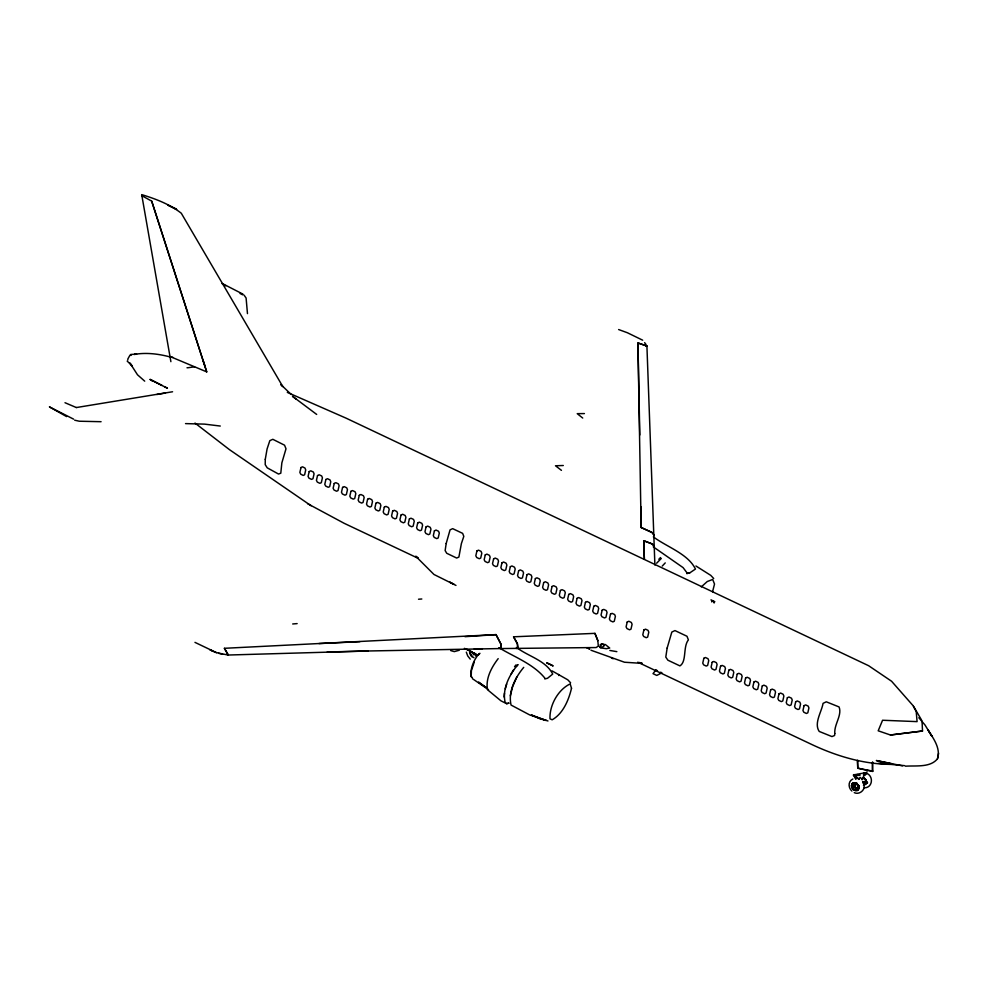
<?xml version="1.0" encoding="UTF-8"?>
<svg xmlns="http://www.w3.org/2000/svg" width="988" height="988" viewBox="0 0 988 988"><rect width="100%" height="100%" fill="white"/><g stroke="black" fill="none" stroke-linecap="round" stroke-linejoin="round"><path stroke-width="1.48" d="M858.288 786.794L856.732 784.003M858.819 786.411L858.819 785.621M858.819 788.486L857.325 784.089L854.472 782.743L852.064 783.694C849.989 786.905 853.755 791.598 857.349 790.486L858.374 789.708C860.474 786.51 856.621 781.99 853.101 783.027L852.051 783.805C850.051 786.967 853.718 791.474 857.226 790.486L858.819 788.486L857.3 788.152M469.72 650.721L469.695 652.784L471.955 656.785L470.498 654.933L469.695 650.598M857.683 760.291L857.769 768.281L857.312 760.562M872.688 762.081L872.528 771.43L857.769 768.281M872.355 762.353L872.528 771.43M498.187 658.625C491.579 667.295 485.429 678.435 487.492 689.698L500.928 700.813L506.622 703.678L508.82 703.16L506.622 703.678L505.177 702.419C501.978 689.044 509.388 674.792 517.836 664.726M523.726 667.369C515.267 677.447 507.931 691.649 511.068 705.062L529.654 714.904L547.97 720.981M504.09 697.022L504.46 693.156M170.887 361.67L141.704 194.624C155.511 198.835 169.899 204.269 181.286 213.235L282.815 386.604L280.95 384.628L291.238 394.508M834.798 733.602L834.588 735.492L831.958 736.579L819.225 731.441C813.717 723.352 821.596 711.953 823.066 703.357L826.289 701.813L839.059 706.939C842.344 715.238 833.995 724.365 834.811 733.454M858.609 786.942L859.276 787.337L857.955 788.955L855.707 788.795L858.609 786.942L856.892 783.052M863.87 782.138L866.908 782.323L864.982 783.126L863.043 781.557M510.327 695.787L512.611 686.722L516.786 677.052M918.828 717.745L925.052 725.069L931.894 736.282L928.127 730.12C933.376 738.431 940.909 748.336 937.476 758.784C930.326 767.787 915.864 765.465 905.527 766.182M937.476 758.784L938.6 753.264M300.945 467.596L302.513 466.805L304.983 468.065L305.724 469.905L304.613 474.796L303.18 475.426L300.723 474.154L299.858 472.4L301.007 467.509M292.695 623.971L297.141 623.601M863.166 778.013L863.858 774.666M475.574 656.007L475.833 654.995L473.771 653.019L472.857 653.439L472.227 651.685M505.3 688.821L506.708 684.079M712.558 591.775L714.522 584.044L712.681 579.462L707.272 581.524L701.295 586.884M474.191 662.269L471.4 670.642L471.202 676.842M855.941 783.793L854.916 784.534L855.225 786.139M862.376 779.026L863.426 778.26L865.439 779.693L865.451 781.94L863.944 781.829M855.238 787.535L856.349 788.325L854.422 786.646L854.101 784.781L855.052 783.558L856.794 783.719M862.4 778.124L862.055 779.791M855.707 788.795L853.323 785.695L853.768 783.509L854.595 782.891L855.052 783.558M859.523 778.186L858.955 779.409L860.573 777.42M510.895 674.409L513.612 669.753M855.769 779.174L853.57 774.938L859.819 774.765L859.931 775.457L853.57 775L856.053 778.766M853.867 774.864L861.684 773.382M655.859 669.975L653.019 673.655L656.761 675.434L661.886 672.828L660.626 672.186M544.734 678.917L547.5 678.299L552.712 674.075C545.907 660.379 527.975 656.316 516.403 647.375M689.612 572.991L686.759 573.497L689.612 572.991L695.453 569.063C688.105 553.762 666.406 546.809 653.352 536.855M474.907 654.266L475.438 653.611M514.538 666.702L516.057 664.875M479.168 653.55C473.907 659.7 470.35 667.95 470.93 676.138L472.4 677.719M474.672 654.18L474.018 654.92L472.857 653.439M478.698 654.698L479.946 653.315M516.316 666.455L517.848 664.739M656.625 563.222L661.305 558.442M662.256 566.062L665.233 562.901M658.823 559.282L660.515 557.541M600.012 644.979L602.211 643.756L604.335 644.831L603.792 646.275L601.877 647.325L600.074 647.412L599.42 646.411M227.66 655.044L368.116 650.981L500.286 648.56L501.237 647.659L500.941 644.102L496.025 634.617L224.4 648.301L228.339 655.106L216.434 652.636L194.969 642.373M500.286 648.56L501.262 647.646L500.941 644.102L496.025 634.642L464.99 636.68M464.385 648.35L471.375 651.648L465.966 648.844M863.364 774.641L867.131 771.863M852.854 779.001C847.963 781.162 848.112 787.819 851.891 791.018M853.385 775.222L854.052 774.58L858.943 779.063M853.62 775.37L857.893 774.592M861.869 778.519L862.512 778.05M862.141 778.766L863.228 777.976M855.25 783.867L854.385 785.719L855.966 787.745M865.982 781.557L864.179 782.447L862.709 781.73M864.549 775.568L866.735 773.579L864.586 773.048M459.235 650.265L454.295 651.611L450.75 650.598M853.755 786.954L854.422 786.646M882.778 763.601L879.913 763.131M858.263 785.102L859.264 786.139L858.609 786.028M645.769 346.319L646.918 346.035L654.896 565.062M862.993 773.258L864.154 772.974M890.237 764.354C862.598 764.095 835.354 755.758 810.456 743.865L637.754 662.182M172.567 391.767L76.348 407.55M856.707 787.979L857.436 787.844M156.87 394.496L165.428 393.002M858.621 788.449L857.337 787.918M922.039 720.919L922.508 731.009L890.447 734.998L878.196 730.811L882.568 720.252L917.086 721.623L916.209 711.484L912.9 705.469L891.584 681.251L868.625 665.714L346.245 418.233L287.31 392.384M922.508 731.009L890.447 734.998M867.415 782.669L864.735 782.484M864.302 787.807C872.7 787.979 873.972 775.988 866.402 773.184M855.583 783.175L856.435 783.064M878.295 763.267L904.625 765.651M194.562 366.783L188.634 367.66A53.982 39.248 57.3 0 1 187.004 367.783M130.675 354.457L136.591 354.186L134.319 354.408C146.397 352.308 158.759 353.902 170.504 357.051M318.976 643.559L359.916 641.669M513.562 636.803L517.403 643.707L517.786 647.461L516.971 648.511L517.786 647.461L517.354 643.707L513.562 636.803L594.937 633.357L597.839 640.644L598.308 646.09L596.135 647.548L501.805 648.548M327.25 651.994L368.116 651.006M474.265 648.894L482.416 648.708M563.296 465.509L555.491 465.768L561.443 470.35M584.414 413.577L577.239 413.663L582.722 418.048M853.323 785.695L854.101 785.707M101.085 421.703L79.275 421.221L74.693 420.196M185.534 423.605L204.553 424.124L220.275 426.038M421.814 598.987L418.529 599.222M609.855 650.462L616.858 651.648M862.03 769.059L872.898 771.134M902.476 765.861L876.344 760.525L891.744 763.761M218.632 653.303L222.559 654.254M864.772 782.607L867.563 782.817L864.71 782.694M854.262 792.648C858.844 795.056 865.142 790.486 864.092 785.374M863.327 777.939L864.216 778.198M710.94 599.901L714.843 601.741M590.985 650.228L624.49 662.232L642.274 663.393L639.36 662.479M858.14 768.022L860.672 768.8M172.999 357.446L170.183 356.557L206.727 371.883L151.683 201.12L141.605 195.575M618.636 329.547L627.392 332.746L642.682 340.193M853.311 784.497L854.101 784.781M611.486 658.082L613.178 658.737M212.963 651.253L216.434 652.636M210.024 649.931L212.309 650.857L210.568 650.141M64.998 402.721L76.323 407.538M656.118 670.086L657.489 670.704M498.841 647.646C514.328 657.032 533.668 664.06 545.092 678.423M417.875 558.171L344.12 523.282L307.577 503.645M222.337 283.544L242.937 294.128M471.153 651.858L477.933 655.106M240.059 293.498L242.739 294.844M152.646 381.245L150.151 379.441L162.069 385.481M164.724 386.814L167.367 388.161M150.151 379.441L167.38 388.185M455.974 585.415L433.979 574.485L415.713 556.219L417.998 557.763M453.776 584.229L449.775 582.179L453.85 584.291M66.591 416.59L49.4 406.871L73.618 419.147M552.07 670.889L567.779 679.818L570.619 682.807M222.263 283.84L225.77 285.865M311.134 505.757L229.5 449.676L194.994 423.074M553.033 665.961L551.341 664.949L552.786 665.813M695.923 565.988L710.755 575.362L713.707 578.499M475.932 654.55L474.166 652.846M653.253 546.833L683.091 567.618L687.129 573.015M472.388 678.645L488.48 689.686M473.968 657.736L472.178 656.501L470.053 652.747A5.52 4.273 53.6 0 1 470.053 650.771M863.376 777.667L865.772 779.94L866.402 782.953L865.821 784.2L863.426 785.188L865.772 784.151L866.328 781.471A4.508 3.483 53.6 0 0 863.413 777.618M862.685 782.039L863.771 782.805M646.918 346.035L637.939 342.947L639.792 435.004M478.698 682.251L486.096 687.537L478.686 682.263M646.905 346.047L637.939 342.947L641.138 527.469L652.068 532.507L653.933 534.903L652.068 532.507L641.126 527.506L640.928 506.77M316.679 414.429L292.485 396.287L296.153 399.14M853.768 783.509L854.447 784.027M144.705 381.158L137.493 374.773L129.934 363.053L131.997 365.733L127.18 361.102M863.277 772.752L864.105 773.493M854.818 775.802L857.67 778.581M244.073 295.128L246.098 298.043L247.469 313.616M858.263 787.695L858.819 788.325M865.056 778.779L865.71 779.594M131.108 355.396L129.996 355.137L127.909 358.866A3.1 1.124 -64.7 0 0 127.86 359.99M470.239 659.12L467.695 655.884L466.324 652.142M644.596 342.626L646.09 344.565M224.4 648.301L228.314 655.118M865.612 782.298L866.068 782.965M913.567 706.346L921.495 719.956M857.621 788.189L857.955 788.955M594.937 633.357L597.839 640.644M202.898 359.928L204.615 364.992M151.683 201.12L206.727 371.883M864.784 782.385L864.982 783.126M855.682 782.731L855.88 783.472M558.628 674.508L558.763 675.533M856.806 788.301L856.892 789.091M265.278 459.321L265.216 464.644L267.229 467.83L278.517 474.042L280.79 473.203L281.852 462.878L286.001 448.787L284.544 445.18L272.824 439.302L269.823 440.66L267.093 448.935L265.278 459.321M866.068 780.52L866.723 781.804L866.068 780.52M711.866 600.568L711.792 601.704L711.866 600.568M446.181 543.524L445.143 550.575L446.737 553.28L456.641 558.035L458.889 557.071L461.371 543.635L463.804 536.373L462.631 533.359L452.665 528.642L450.059 529.864L446.181 543.524M667.159 648.042L665.789 657.094L667.9 660.206L679.905 665.887C686.907 661.676 682.819 646.831 688.389 639.891L686.981 636.26L674.965 630.579L671.828 632.061L667.159 648.042M571.521 688.278C568.668 700.109 563.148 713.546 552.169 719.807L549.995 718.807C549.414 705.444 557.874 689.822 570.162 683.906L571.521 688.278M309.17 471.634L308.083 476.451L308.985 478.167L311.529 479.378L312.961 478.748L314.073 473.857L313.332 472.017L310.775 470.819L309.195 471.548M317.519 475.586L316.432 480.39L317.333 482.119L319.877 483.317L321.31 482.7L322.421 477.809L321.68 475.969L319.124 474.759L317.519 475.586M325.867 479.538L324.78 484.342L325.682 486.071L328.226 487.269L329.659 486.652L330.77 481.761L330.029 479.921L327.485 478.711L325.892 479.452M334.216 483.49L333.129 488.294L334.03 490.011L336.575 491.221L338.007 490.591L339.119 485.701L338.378 483.873L335.834 482.663L334.216 483.49M342.564 487.442L341.478 492.246L342.379 493.963L344.923 495.173L346.356 494.543L347.467 489.653L346.726 487.813L344.182 486.615L342.589 487.356M350.913 491.382L349.826 496.186L350.728 497.915L353.272 499.125L354.704 498.495L355.816 493.605L355.075 491.765L352.531 490.567L350.938 491.295M359.262 495.334L358.175 500.138L359.076 501.867L361.62 503.065L363.053 502.447L364.164 497.557L363.423 495.717L360.879 494.506L359.262 495.334M367.61 499.286L366.523 504.09L367.425 505.819L369.969 507.017L371.402 506.387L372.513 501.496L371.772 499.669L369.228 498.458L367.647 499.199M375.959 503.238L374.872 508.042L375.773 509.759L378.318 510.969L379.75 510.339L380.862 505.448L380.121 503.608L377.577 502.41L375.959 503.238M384.307 507.177L383.221 511.994L384.122 513.711L386.666 514.921L388.099 514.291L389.21 509.4L388.469 507.56L385.925 506.362L384.307 507.177M392.656 511.129L391.569 515.934L392.471 517.663L395.015 518.861L396.447 518.243L397.559 513.352L396.818 511.512L394.274 510.302L392.656 511.129M401.005 515.081L399.918 519.886L400.819 521.615L403.363 522.813L404.796 522.195L405.907 517.304L405.166 515.464L402.622 514.254L401.005 515.081M409.353 519.033L408.266 523.838L409.168 525.554L411.712 526.765L413.145 526.135L414.256 521.244L413.515 519.404L410.971 518.206L409.39 518.947M417.702 522.985L416.615 527.79L417.516 529.506L420.061 530.717L421.493 530.087L422.605 525.196L421.864 523.356L419.32 522.158L417.702 522.985M426.05 526.925L424.964 531.729L425.865 533.458L428.409 534.656L429.842 534.039L430.953 529.148L430.212 527.308L427.668 526.11L426.087 526.839M434.399 530.877L433.312 535.681L434.214 537.41L436.758 538.608L438.19 537.991L439.302 533.1L438.561 531.26L436.017 530.05L434.399 530.877M476.908 550.983L475.821 555.787L476.722 557.516L479.266 558.714L480.687 558.096L481.811 553.206L481.057 551.366L478.513 550.155L476.932 550.896M485.256 554.935L484.169 559.739L485.071 561.456L487.615 562.666L489.035 562.036L490.159 557.146L489.406 555.318L486.862 554.107L485.256 554.935M493.605 558.887L492.518 563.691L493.42 565.408L495.964 566.618L497.384 565.988L498.508 561.098L497.754 559.257L495.21 558.059L493.605 558.887M501.953 562.827L500.867 567.631L501.768 569.36L504.312 570.57L505.733 569.94L506.856 565.05L506.103 563.209L503.559 562.011L501.953 562.827M510.302 566.779L509.215 571.583L510.117 573.312L512.661 574.51L514.081 573.892L515.205 569.002L514.452 567.161L511.908 565.951L510.327 566.692M518.651 570.731L517.564 575.535L518.465 577.264L521.009 578.462L522.43 577.844L523.554 572.941L522.8 571.113L520.256 569.903L518.651 570.731M526.999 574.683L525.912 579.487L526.814 581.203L529.358 582.414L530.778 581.784L531.902 576.893L531.149 575.053L528.605 573.855L526.999 574.683M535.348 578.622L534.261 583.439L535.163 585.155L537.707 586.366L539.127 585.736L540.251 580.845L539.51 579.005L536.953 577.807L535.373 578.536M543.696 582.574L542.61 587.378L543.511 589.107L546.055 590.305L547.488 589.688L548.599 584.797L547.858 582.957L545.302 581.747L543.696 582.574M552.045 586.526L550.958 591.33L551.86 593.059L554.404 594.257L555.836 593.64L556.948 588.749L556.207 586.909L553.651 585.699L552.07 586.44M560.394 590.478L559.307 595.282L560.208 596.999L562.752 598.209L564.185 597.579L565.297 592.689L564.556 590.861L561.999 589.651L560.394 590.478M568.742 594.43L567.655 599.234L568.557 600.951L571.101 602.161L572.534 601.531L573.645 596.641L572.904 594.801L570.348 593.603L568.742 594.43M577.091 598.37L576.004 603.174L576.906 604.903L579.45 606.113L580.882 605.483L581.994 600.593L581.253 598.753L578.696 597.555L577.116 598.283M585.439 602.322L584.353 607.126L585.254 608.855L587.798 610.053L589.231 609.435L590.342 604.545L589.601 602.705L587.057 601.494L585.439 602.322M593.788 606.274L592.701 611.078L593.603 612.807L596.147 614.005L597.579 613.375L598.691 608.485L597.95 606.657L595.406 605.446L593.788 606.274M602.137 610.226L601.05 615.03L601.951 616.747L604.495 617.957L605.928 617.327L607.04 612.437L606.299 610.596L603.754 609.398L602.137 610.226M610.485 614.166L609.398 618.97L610.3 620.699L612.844 621.909L614.277 621.279L615.388 616.389L614.647 614.548L612.103 613.35L610.522 614.079M627.182 622.07L626.096 626.874L626.997 628.603L629.541 629.801L630.974 629.183L632.085 624.293L631.344 622.452L628.8 621.242L627.182 622.07M643.88 629.974L642.793 634.778L643.694 636.494L646.238 637.705L647.671 637.075L648.783 632.184L648.042 630.344L645.497 629.146L643.88 629.974M703.839 658.329L702.752 663.133L703.654 664.862L706.198 666.06L707.63 665.443L708.742 660.552L708.001 658.712L705.457 657.502L703.876 658.243M712.187 662.281L711.101 667.085L712.002 668.814L714.546 670.012L715.979 669.382L717.09 664.492L716.349 662.664L713.805 661.454L712.187 662.281M720.536 666.233L719.449 671.037L720.351 672.754L722.895 673.964L724.328 673.334L725.439 668.444L724.698 666.604L722.154 665.406L720.536 666.233M728.885 670.173L727.798 674.977L728.699 676.706L731.244 677.916L732.676 677.286L733.788 672.396L733.047 670.556L730.503 669.358L728.922 670.086M737.233 674.125L736.146 678.929L737.048 680.658L739.592 681.856L741.025 681.238L742.136 676.348L741.395 674.508L738.851 673.297L737.233 674.125M745.582 678.077L744.507 682.881L745.397 684.61L747.941 685.808L749.373 685.19L750.485 680.3L749.744 678.46L747.2 677.249L745.619 677.99M753.93 682.029L752.856 686.833L753.745 688.55L756.289 689.76L757.722 689.13L758.833 684.239L758.092 682.399L755.548 681.201L753.93 682.029M762.279 685.968L761.205 690.785L762.094 692.502L764.638 693.712L766.071 693.082L767.182 688.191L766.441 686.351L763.897 685.153L762.279 685.968M770.628 689.92L769.553 694.725L770.442 696.454L772.986 697.652L774.419 697.034L775.531 692.143L774.79 690.303L772.245 689.105L770.665 689.834M778.989 693.872L777.902 698.677L778.791 700.406L781.335 701.604L782.768 700.986L783.879 696.095L783.138 694.255L780.594 693.045L778.989 693.872M787.337 697.824L786.25 702.629L787.14 704.358L789.684 705.556L791.116 704.926L792.228 700.035L791.487 698.207L788.943 696.997L787.362 697.738M795.686 701.776L794.599 706.581L795.488 708.297L798.032 709.508L799.465 708.878L800.576 703.987L799.835 702.147L797.291 700.949L795.686 701.776M804.034 705.716L802.948 710.52L803.837 712.249L806.381 713.46L807.814 712.83L808.925 707.939L808.184 706.099L805.64 704.901L804.059 705.63M863.327 782.545L863.142 783.274L864.352 783.595L863.327 782.545M601.173 644.361L600.358 647.832L606.323 648.696L609.707 648.054L605.348 644.534L601.173 644.361M854.941 783.632L853.953 784.015L854.41 783.039L854.941 783.632M865.723 782.2L865.439 783.41L866.266 782.792L865.723 782.2M858.189 789.523L854.558 790.03L851.755 786.46A3.952 3.063 53.6 0 1 853.262 783.151L855.929 783.348L858.177 785.509A3.952 3.063 53.6 0 1 858.189 789.523M854.953 786.25L853.953 785.225L854.953 786.25M546.08 720.425L539.942 718.807L531.445 715.003L546.08 720.425M652.389 544.005L643.707 540.708L644.374 559.097L643.707 540.708L652.389 544.03L654.414 546.586L652.389 544.005M589.589 648.943L586.909 647.782L589.552 648.931M547.895 663.405L546.648 662.837L551.514 665.023L547.895 663.405M174.839 208.406L167.886 205.109L176.679 209.394L174.839 208.406M854.855 785.929L854.274 784.386L854.892 785.917M714.089 602.742L713.768 601.42L714.089 602.742"/></g></svg>
